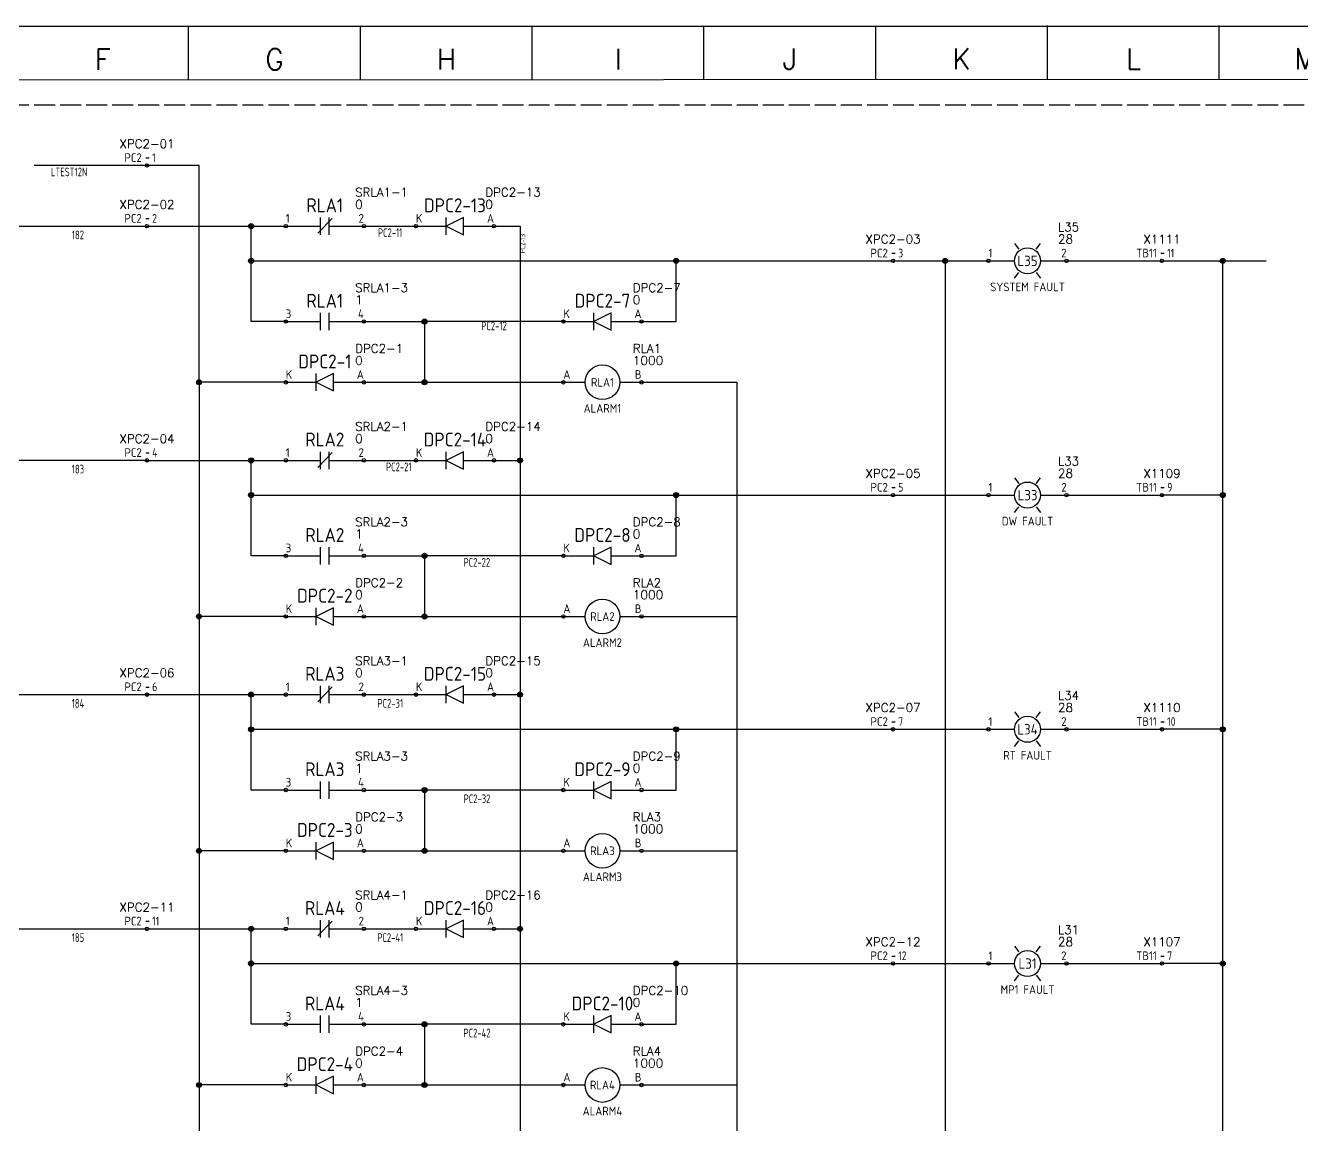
# Model space of a CAD drawing. Header units: millimetres. Extents: x 0 to 1020, y 0 to 646.
# Drawn here: x 265 to 632.7, y 328.6 to 645.3 of the extents above; entities that cross this region are included whole.
import ezdxf
from ezdxf.enums import TextEntityAlignment as Align

# ---------------------------------------------------------------- set-up
doc = ezdxf.new("R2010")
doc.units = ezdxf.units.MM
doc.header["$LTSCALE"] = 0.5
doc.linetypes.add('ACAD_ISO02W100', pattern=[15, 12, -3])
for name, color, linetype in [('LOCBOX', 7, 'ACAD_ISO02W100'), ('NETLIST', 50, 'Continuous'), ('OUTLINE_GRID', 7, 'Continuous'), ('SYMS', 7, 'Continuous'), ('WIREFIXED', 7, 'Continuous'), ('WIRES', 7, 'Continuous')]:
    doc.layers.add(name, color=color, linetype=linetype)
doc.styles.get("Standard").update_dxf_attribs({"font": 'txt.shx', "bigfont": 'gbcbig.shx'})
doc.styles.add('WD_IEC', font='isocp2.shx', dxfattribs={"width": 0.9, "height": 4})

# ---------------------------------------------------------------- blocks, each defined once
blk = doc.blocks.new('2010 Grid')
at = {"layer": 'OUTLINE_GRID'}
for p, q in [((850, 481.25), (0, 481.25)), ((260, 468.44), (260, 481.38)), ((301.25, 468.46), (301.25, 481.4)), ((342.5, 468.48), (342.5, 481.43)), ((383.75, 468.5), (383.75, 481.45)), ((425, 468.52), (425, 481.47)), ((466.25, 468.55), (466.25, 481.49)), ((507.5, 468.57), (507.5, 481.51)), ((837.5, 468.74), (12.5, 468.31))]:
    blk.add_line(p, q, dxfattribs=at)
at = {"layer": 'OUTLINE_GRID', "char_height": 5, "width": 17.7556, "attachment_point": 5}
for s, insert in [('F', (239.38, 473.39)), ('G', (280.62, 473.41)), ('H', (321.88, 473.43)), ('I', (363.12, 473.45)), ('J', (404.37, 473.48)), ('K', (445.62, 473.5)), ('L', (486.88, 473.52)), ('M', (528.12, 473.54))]:
    blk.add_mtext(s, dxfattribs=dict(at, insert=insert))
blk = doc.blocks.new('TBH-1')
blk.add_line((-0.33, 2.17), (0.65, 2.17))
blk.add_circle((0, 0), 0.5)
at = {"style": 'WD_IEC', "flags": 1}
blk.add_attdef('LOC', text='', height=4, dxfattribs=at).set_placement((-15, 7.5), align=Align.MIDDLE_LEFT)
at = {"style": 'WD_IEC'}
blk.add_attdef('TAG1', text='', height=2.5, dxfattribs=at).set_placement((-1.5, 1), align=Align.RIGHT)
at = {"style": 'WD_IEC', "flags": 1}
blk.add_attdef('X1TERM01', (0, 0), '', height=0.5, dxfattribs=at)
at = {"style": 'WD_IEC', "width": 0.9}
blk.add_attdef('TERM01', (1.5, 1), '', height=2.5, dxfattribs=at)
at = {"layer": 'NETLIST'}
for tag, p in [('NETTAG', (0, 5)), ('NETVALUE', (0, -2.5))]:
    blk.add_attdef(tag, text='', height=2.5, dxfattribs=at).set_placement(p, align=Align.CENTER)
blk = doc.blocks.new('CONTACT-NC')
for p, q in [((0, 0), (10, 0)), ((13.35, 2.25), (9.28, -2.05)), ((10, -2.5), (10, 2.5)), ((12.5, -2.5), (12.5, 2.5)), ((12.5, 0), (22.5, 0))]:
    blk.add_line(p, q)
for centre in [(0, 0), (22.5, 0)]:
    blk.add_circle(centre, 0.5)
at = {"style": 'WD_IEC', "flags": 1}
blk.add_attdef('LOC', text='', height=4, dxfattribs=at).set_placement((11.25, 11), align=Align.MIDDLE_CENTER)
at = {"style": 'WD_IEC'}
for tag, height, p in [('TAG1', 4, (11.25, 6)), ('DESC1', 2.5, (11.25, -5))]:
    blk.add_attdef(tag, text='', height=height, dxfattribs=at).set_placement(p, align=Align.MIDDLE_CENTER)
for tag, p, height, flags in [('X4TERM01', (0, 0), 0.64, 1), ('TERM01', (0, 1), 2.5, 8), ('X1TERM02', (22.5, 0), 0.64, 1)]:
    blk.add_attdef(tag, p, '', height=height, dxfattribs=dict(at, flags=flags))
at = {"style": 'WD_IEC', "flags": 8}
blk.add_attdef('TERM02', text='', height=2.5, dxfattribs=at).set_placement((22.5, 1), align=Align.RIGHT)
at = {"layer": 'NETLIST'}
for tag, p, height in [('NETTAG', (20, 8.5), 2.5), ('NETVALUE', (20, 5), 2.56)]:
    blk.add_attdef(tag, p, '', height=height, dxfattribs=at)
blk = doc.blocks.new('CONTACTOR-H')
for p, q in [((0, 0), (6.25, 0)), ((16.25, 0), (22.5, 0))]:
    blk.add_line(p, q)
for centre, radius in [((11.25, 0), 5), ((0, 0), 0.5), ((22.5, 0), 0.5)]:
    blk.add_circle(centre, radius)
at = {"style": 'WD_IEC', "flags": 1}
blk.add_attdef('LOC', text='', height=4, dxfattribs=at).set_placement((11.25, 8.5), align=Align.MIDDLE_CENTER)
at = {"style": 'WD_IEC'}
for tag, p, height, flags in [('X4TERM01', (0, 0), 0.64, 1), ('TERM01', (0, 1), 2.5, 8), ('X1TERM02', (22.5, 0), 0.64, 1)]:
    blk.add_attdef(tag, p, '', height=height, dxfattribs=dict(at, flags=flags))
for tag, height, p in [('TAG1', 4, (11.25, 0)), ('DESC1', 2.5, (11.25, -7.5))]:
    blk.add_attdef(tag, text='', height=height, dxfattribs=at).set_placement(p, align=Align.MIDDLE_CENTER)
at = {"style": 'WD_IEC', "flags": 8}
blk.add_attdef('TERM02', text='', height=2.5, dxfattribs=at).set_placement((22.5, 1), align=Align.RIGHT)
at = {"layer": 'NETLIST'}
for tag, p, height in [('NETTAG', (20, 8.5), 2.5), ('NETVALUE', (20, 5), 2.56)]:
    blk.add_attdef(tag, p, '', height=height, dxfattribs=at)
blk = doc.blocks.new('DIODE-L')
for p, q in [((-22.5, 0), (-13.75, 0)), ((-13.75, -2.5), (-13.75, 2.5)), ((-8.75, 2.5), (-13.75, 0)), ((-13.75, 0), (-8.75, -2.5)), ((-8.75, -2.5), (-8.75, 2.5)), ((-8.75, 0), (0, 0))]:
    blk.add_line(p, q)
for centre in [(-22.5, 0), (0, 0)]:
    blk.add_circle(centre, 0.5)
at = {"style": 'WD_IEC', "flags": 1}
blk.add_attdef('LOC', text='', height=4, dxfattribs=at).set_placement((-11.25, 11), align=Align.MIDDLE_CENTER)
at = {"style": 'WD_IEC'}
for tag, height, p in [('TAG1', 4, (-11.25, 6)), ('DESC1', 2.5, (-11.25, -5))]:
    blk.add_attdef(tag, text='', height=height, dxfattribs=at).set_placement(p, align=Align.MIDDLE_CENTER)
for tag, p, height, flags in [('X4TERM01', (-22.5, 0), 0.64, 1), ('TERM01', (-22.5, 1), 2.5, 8), ('X1TERM02', (0, 0), 0.64, 1)]:
    blk.add_attdef(tag, p, '', height=height, dxfattribs=dict(at, flags=flags))
at = {"style": 'WD_IEC', "flags": 8}
blk.add_attdef('TERM02', text='', height=2.5, dxfattribs=at).set_placement((0, 1), align=Align.RIGHT)
at = {"layer": 'NETLIST'}
for tag, p, height in [('NETTAG', (-2.5, 8.5), 2.5), ('NETVALUE', (-2.5, 5), 2.56)]:
    blk.add_attdef(tag, p, '', height=height, dxfattribs=at)
blk = doc.blocks.new('CONTACT-NO')
for p, q in [((2.5, 0), (12.5, 0)), ((12.5, -2.5), (12.5, 2.5)), ((15, -2.5), (15, 2.5)), ((15, 0), (25, 0))]:
    blk.add_line(p, q)
for centre in [(2.5, 0), (25, 0)]:
    blk.add_circle(centre, 0.5)
at = {"style": 'WD_IEC', "flags": 1}
blk.add_attdef('LOC', text='', height=4, dxfattribs=at).set_placement((13.75, 11), align=Align.MIDDLE_CENTER)
at = {"style": 'WD_IEC'}
for tag, height, p in [('TAG1', 4, (13.75, 6)), ('DESC1', 2.5, (13.75, -5))]:
    blk.add_attdef(tag, text='', height=height, dxfattribs=at).set_placement(p, align=Align.MIDDLE_CENTER)
for tag, p, height, flags in [('X4TERM01', (2.5, 0), 0.64, 1), ('TERM01', (2.5, 1), 2.5, 8), ('X1TERM02', (25, 0), 0.64, 1)]:
    blk.add_attdef(tag, p, '', height=height, dxfattribs=dict(at, flags=flags))
at = {"style": 'WD_IEC', "flags": 8}
blk.add_attdef('TERM02', text='', height=2.5, dxfattribs=at).set_placement((25, 1), align=Align.RIGHT)
at = {"layer": 'NETLIST'}
for tag, p, height in [('NETTAG', (22.5, 8.5), 2.5), ('NETVALUE', (22.5, 5), 2.56)]:
    blk.add_attdef(tag, p, '', height=height, dxfattribs=at)
blk = doc.blocks.new('WDDOT')
for radius in [0.72, 0.449, 0.223]:
    blk.add_circle((0, 0), radius)
blk = doc.blocks.new('LAMP-1')
for p, q in [((7.5, 5), (8.73, 3.36)), ((13.77, 3.36), (15, 5)), ((0, 0), (7.5, 0)), ((15, 0), (22.5, 0)), ((7.5, -5), (8.73, -3.36)), ((13.77, -3.36), (15, -5))]:
    blk.add_line(p, q)
for centre, radius in [((11.25, 0), 3.75), ((0, 0), 0.5), ((22.5, 0), 0.5)]:
    blk.add_circle(centre, radius)
at = {"style": 'WD_IEC', "flags": 1}
blk.add_attdef('LOC', text='', height=4, dxfattribs=at).set_placement((11.25, 11), align=Align.MIDDLE_CENTER)
at = {"style": 'WD_IEC'}
for tag, p, height, flags in [('X4TERM01', (0, 0), 0.64, 1), ('TERM01', (0, 1), 2.5, 8), ('X1TERM02', (22.5, 0), 0.64, 1)]:
    blk.add_attdef(tag, p, '', height=height, dxfattribs=dict(at, flags=flags))
for tag, height, p in [('TAG1', 3, (11.25, 0)), ('DESC1', 2.5, (11.25, -7.5))]:
    blk.add_attdef(tag, text='', height=height, dxfattribs=at).set_placement(p, align=Align.MIDDLE_CENTER)
at = {"style": 'WD_IEC', "flags": 8}
blk.add_attdef('TERM02', text='', height=2.5, dxfattribs=at).set_placement((22.5, 1), align=Align.RIGHT)
at = {"layer": 'NETLIST'}
for tag, p, height in [('NETTAG', (20, 8.5), 2.5), ('NETVALUE', (20, 5), 2.56)]:
    blk.add_attdef(tag, p, '', height=height, dxfattribs=at)
blk = doc.blocks.new('WD_WNH2')
at = {"linetype": 'Continuous', "style": 'WD_IEC', "width": 0.8}
blk.add_attdef('WIRENO', text='', height=2.5, dxfattribs=at).set_placement((0, 0), align=Align.TOP_CENTER)
at = {"style": 'WD_IEC', "flags": 1}
for tag, p in [('W02USER', (0, -1.21)), ('W03USER', (0, -1.33)), ('W04USER', (0, -1.46)), ('W05USER', (0, -1.58)), ('W06USER', (0, -1.71)), ('W07USER', (0, -1.83)), ('W08USER', (0, -1.96)), ('W09USER', (0, -2.08)), ('W01USER', (0, -1.08)), ('W10USER', (0, -2.21))]:
    blk.add_attdef(tag, text='', height=0.08, dxfattribs=at).set_placement(p, align=Align.CENTER)
blk = doc.blocks.new('WD_WNV2')
at = {"linetype": 'Continuous', "style": 'WD_IEC', "width": 0.8}
blk.add_attdef('WIRENO', text='', height=1.5, rotation=90, dxfattribs=at).set_placement((0, 0), align=Align.TOP_CENTER)
at = {"style": 'WD_IEC', "flags": 1}
for tag, p in [('W01USER', (1.86, -1.08)), ('W02USER', (1.86, -1.21)), ('W03USER', (1.86, -1.33)), ('W04USER', (1.86, -1.46)), ('W05USER', (1.86, -1.58)), ('W06USER', (1.86, -1.71)), ('W07USER', (1.86, -1.83)), ('W08USER', (1.86, -1.96)), ('W09USER', (1.86, -2.08)), ('W10USER', (1.86, -2.21))]:
    blk.add_attdef(tag, text='', height=0.08, dxfattribs=at).set_placement(p, align=Align.CENTER)

msp = doc.modelspace()

# ---------------------------------------------------------------- linework, layer by layer
at = {"layer": 'LOCBOX'}
msp.add_lwpolyline([(207.5, 622.5), (990, 622.5), (990, 80), (207.5, 80)], close=True, dxfattribs=at)
at = {"layer": 'WIRES'}
for p, q in [((300, 605), (267.5, 605)), ((315, 605), (300, 605)), ((315, 542.5), (315, 605)), ((212.5, 587.5), (300, 587.5)), ((300, 587.5), (340, 587.5)), ((330, 560), (330, 587.5)), ((362.5, 587.5), (377.5, 587.5)), ((400, 587.5), (407.5, 587.5)), ((407.5, 587.5), (407.5, 175)), ((330, 577.5), (515, 577.5)), ((452.5, 560), (452.5, 577.5)), ((515, 577.5), (542.5, 577.5)), ((530, 577.5), (530, 235)), ((565, 577.5), (592.5, 577.5)), ((592.5, 577.5), (610, 577.5)), ((610, 120), (610, 577.5)), ((610, 577.5), (622.5, 577.5)), ((340, 560), (330, 560)), ((362.5, 560), (380, 560)), ((380, 560), (380, 542.5)), ((420, 560), (380, 560)), ((442.5, 560), (452.5, 560)), ((340, 542.5), (315, 542.5)), ((315, 542.5), (315, 475)), ((362.5, 542.5), (420, 542.5)), ((442.5, 542.5), (470, 542.5)), ((470, 542.5), (470, 120)), ((300, 520), (212.5, 520)), ((300, 520), (340, 520)), ((330, 492.5), (330, 520)), ((362.5, 520), (377.5, 520)), ((400, 520), (407.5, 520)), ((330, 510), (515, 510)), ((452.5, 492.5), (452.5, 510)), ((515, 510), (542.5, 510)), ((565, 510), (592.5, 510)), ((610, 510), (592.5, 510)), ((340, 492.5), (330, 492.5)), ((362.5, 492.5), (380, 492.5)), ((380, 492.5), (380, 475)), ((420, 492.5), (380, 492.5)), ((442.5, 492.5), (452.5, 492.5)), ((340, 475), (315, 475)), ((315, 475), (315, 407.5)), ((362.5, 475), (420, 475)), ((442.5, 475), (470, 475)), ((212.5, 452.5), (300, 452.5)), ((300, 452.5), (340, 452.5)), ((330, 425), (330, 452.5)), ((362.5, 452.5), (377.5, 452.5)), ((400, 452.5), (407.5, 452.5)), ((330, 442.5), (515, 442.5)), ((452.5, 425), (452.5, 442.5)), ((515, 442.5), (542.5, 442.5)), ((565, 442.5), (592.5, 442.5)), ((610, 442.5), (592.5, 442.5)), ((340, 425), (330, 425)), ((362.5, 425), (380, 425)), ((380, 425), (380, 407.5)), ((420, 425), (380, 425)), ((442.5, 425), (452.5, 425)), ((340, 407.5), (315, 407.5)), ((315, 407.5), (315, 340)), ((362.5, 407.5), (420, 407.5)), ((442.5, 407.5), (470, 407.5)), ((212.5, 385), (300, 385)), ((300, 385), (340, 385)), ((330, 357.5), (330, 385)), ((362.5, 385), (377.5, 385)), ((400, 385), (407.5, 385)), ((330, 375), (515, 375)), ((452.5, 357.5), (452.5, 375)), ((515, 375), (542.5, 375)), ((565, 375), (592.5, 375)), ((610, 375), (592.5, 375)), ((340, 357.5), (330, 357.5)), ((362.5, 357.5), (380, 357.5)), ((380, 357.5), (380, 340)), ((420, 357.5), (380, 357.5)), ((442.5, 357.5), (452.5, 357.5)), ((340, 340), (315, 340)), ((315, 340), (315, 270)), ((362.5, 340), (420, 340)), ((442.5, 340), (470, 340))]:
    msp.add_line(p, q, dxfattribs=at)

# ---------------------------------------------------------------- block references
at = {"xscale": 1.2, "yscale": 1.2, "zscale": 1.2}
msp.add_blockref('2010 Grid', (0, 67.5), dxfattribs=at)
for p, values in [((300, 605), {'TAG1': 'PC2', 'TERM01': '1', 'NETTAG': 'XPC2-01'}), ((300, 587.5), {'TAG1': 'PC2', 'TERM01': '2', 'NETTAG': 'XPC2-02'}), ((515, 577.5), {'TAG1': 'PC2', 'TERM01': '3', 'NETTAG': 'XPC2-03'}), ((592.5, 577.5), {'TAG1': 'TB11', 'TERM01': '11', 'NETTAG': 'X1111'}), ((300, 520), {'TAG1': 'PC2', 'TERM01': '4', 'NETTAG': 'XPC2-04'}), ((515, 510), {'TAG1': 'PC2', 'TERM01': '5', 'NETTAG': 'XPC2-05'}), ((592.5, 510), {'TAG1': 'TB11', 'TERM01': '9', 'NETTAG': 'X1109'}), ((300, 452.5), {'TAG1': 'PC2', 'TERM01': '6', 'NETTAG': 'XPC2-06'}), ((515, 442.5), {'TAG1': 'PC2', 'TERM01': '7', 'NETTAG': 'XPC2-07'}), ((592.5, 442.5), {'TAG1': 'TB11', 'TERM01': '10', 'NETTAG': 'X1110'}), ((300, 385), {'TAG1': 'PC2', 'TERM01': '11', 'NETTAG': 'XPC2-11'}), ((515, 375), {'TAG1': 'PC2', 'TERM01': '12', 'NETTAG': 'XPC2-12'}), ((592.5, 375), {'TAG1': 'TB11', 'TERM01': '7', 'NETTAG': 'X1107'})]:
    msp.add_blockref('TBH-1', p).add_auto_attribs(values)
ref = msp.add_blockref('CONTACT-NC', (340, 587.5))
ref.add_attrib('TERM02', '2', dxfattribs={"height": 2.5, "style": 'WD_IEC'}).set_placement((362.5, 588.5), align=Align.RIGHT)
ref.add_attrib('TERM01', '1', (340, 588.5), dxfattribs={"height": 2.5, "style": 'WD_IEC'})
ref.add_attrib('TAG1', 'RLA1', dxfattribs={"height": 4, "style": 'WD_IEC'}).set_placement((351.25, 593.5), align=Align.MIDDLE_CENTER)
ref.add_attrib('NETVALUE', '0', (360, 592.5), dxfattribs={"layer": 'NETLIST', "height": 2.56})
ref.add_attrib('NETTAG', 'SRLA1-1', (360, 596), dxfattribs={"layer": 'NETLIST', "height": 2.5})
ref = msp.add_blockref('DIODE-L', (400, 587.5))
ref.add_attrib('NETTAG', 'DPC2-13', (397.5, 596), dxfattribs={"layer": 'NETLIST', "height": 2.5})
ref.add_attrib('NETVALUE', '0', (397.5, 592.5), dxfattribs={"layer": 'NETLIST', "height": 2.56})
ref.add_attrib('TAG1', 'DPC2-13', dxfattribs={"height": 4, "style": 'WD_IEC'}).set_placement((388.75, 593.5), align=Align.MIDDLE_CENTER)
ref.add_attrib('TERM01', 'K', (377.5, 588.5), dxfattribs={"height": 2.5, "style": 'WD_IEC'})
ref.add_attrib('TERM02', 'A', dxfattribs={"height": 2.5, "style": 'WD_IEC'}).set_placement((400, 588.5), align=Align.RIGHT)
ref = msp.add_blockref('LAMP-1', (542.5, 577.5))
ref.add_attrib('TERM02', '2', dxfattribs={"height": 2.5, "style": 'WD_IEC'}).set_placement((565, 578.5), align=Align.RIGHT)
ref.add_attrib('TERM01', '1', (542.5, 578.5), dxfattribs={"height": 2.5, "style": 'WD_IEC'})
ref.add_attrib('DESC1', 'SYSTEM FAULT', dxfattribs={"height": 2.5, "style": 'WD_IEC'}).set_placement((553.75, 570), align=Align.MIDDLE_CENTER)
ref.add_attrib('TAG1', 'L35', dxfattribs={"height": 3, "style": 'WD_IEC'}).set_placement((553.75, 577.5), align=Align.MIDDLE_CENTER)
ref.add_attrib('NETVALUE', '28', (562.5, 582.5), dxfattribs={"layer": 'NETLIST', "height": 2.56})
ref.add_attrib('NETTAG', 'L35', (562.5, 586), dxfattribs={"layer": 'NETLIST', "height": 2.5})
ref = msp.add_blockref('CONTACT-NO', (337.5, 560))
ref.add_attrib('NETTAG', 'SRLA1-3', (360, 568.5), dxfattribs={"layer": 'NETLIST', "height": 2.5})
ref.add_attrib('NETVALUE', '1', (360, 565), dxfattribs={"layer": 'NETLIST', "height": 2.56})
ref.add_attrib('TAG1', 'RLA1', dxfattribs={"height": 4, "style": 'WD_IEC'}).set_placement((351.25, 566), align=Align.MIDDLE_CENTER)
ref.add_attrib('TERM01', '3', (340, 561), dxfattribs={"height": 2.5, "style": 'WD_IEC'})
ref.add_attrib('TERM02', '4', dxfattribs={"height": 2.5, "style": 'WD_IEC'}).set_placement((362.5, 561), align=Align.RIGHT)
ref = msp.add_blockref('DIODE-L', (442.5, 560))
ref.add_attrib('NETTAG', 'DPC2-7', (440, 568.5), dxfattribs={"layer": 'NETLIST', "height": 2.5})
ref.add_attrib('NETVALUE', '0', (440, 565), dxfattribs={"layer": 'NETLIST', "height": 2.56})
ref.add_attrib('TAG1', 'DPC2-7', dxfattribs={"height": 4, "style": 'WD_IEC'}).set_placement((431.25, 566), align=Align.MIDDLE_CENTER)
ref.add_attrib('TERM01', 'K', (420, 561), dxfattribs={"height": 2.5, "style": 'WD_IEC'})
ref.add_attrib('TERM02', 'A', dxfattribs={"height": 2.5, "style": 'WD_IEC'}).set_placement((442.5, 561), align=Align.RIGHT)
ref = msp.add_blockref('DIODE-L', (362.5, 542.5))
ref.add_attrib('NETTAG', 'DPC2-1', (360, 551), dxfattribs={"layer": 'NETLIST', "height": 2.5})
ref.add_attrib('NETVALUE', '0', (360, 547.5), dxfattribs={"layer": 'NETLIST', "height": 2.56})
ref.add_attrib('TAG1', 'DPC2-1', dxfattribs={"height": 4, "style": 'WD_IEC'}).set_placement((351.25, 548.5), align=Align.MIDDLE_CENTER)
ref.add_attrib('TERM01', 'K', (340, 543.5), dxfattribs={"height": 2.5, "style": 'WD_IEC'})
ref.add_attrib('TERM02', 'A', dxfattribs={"height": 2.5, "style": 'WD_IEC'}).set_placement((362.5, 543.5), align=Align.RIGHT)
ref = msp.add_blockref('CONTACTOR-H', (420, 542.5))
ref.add_attrib('TERM02', 'B', dxfattribs={"height": 2.5, "style": 'WD_IEC'}).set_placement((442.5, 543.5), align=Align.RIGHT)
ref.add_attrib('TERM01', 'A', (420, 543.5), dxfattribs={"height": 2.5, "style": 'WD_IEC'})
ref.add_attrib('DESC1', 'ALARM1', dxfattribs={"height": 2.5, "style": 'WD_IEC'}).set_placement((431.25, 535), align=Align.MIDDLE_CENTER)
ref.add_attrib('TAG1', 'RLA1', dxfattribs={"height": 2.5, "style": 'WD_IEC'}).set_placement((431.25, 542.5), align=Align.MIDDLE_CENTER)
ref.add_attrib('NETVALUE', '1000', (440, 547.5), dxfattribs={"layer": 'NETLIST', "height": 2.56})
ref.add_attrib('NETTAG', 'RLA1', (440, 551), dxfattribs={"layer": 'NETLIST', "height": 2.5})
ref = msp.add_blockref('CONTACT-NC', (340, 520))
ref.add_attrib('TERM02', '2', dxfattribs={"height": 2.5, "style": 'WD_IEC'}).set_placement((362.5, 521), align=Align.RIGHT)
ref.add_attrib('TERM01', '1', (340, 521), dxfattribs={"height": 2.5, "style": 'WD_IEC'})
ref.add_attrib('TAG1', 'RLA2', dxfattribs={"height": 4, "style": 'WD_IEC'}).set_placement((351.25, 526), align=Align.MIDDLE_CENTER)
ref.add_attrib('NETVALUE', '0', (360, 525), dxfattribs={"layer": 'NETLIST', "height": 2.56})
ref.add_attrib('NETTAG', 'SRLA2-1', (360, 528.5), dxfattribs={"layer": 'NETLIST', "height": 2.5})
ref = msp.add_blockref('DIODE-L', (400, 520))
ref.add_attrib('NETTAG', 'DPC2-14', (397.5, 528.5), dxfattribs={"layer": 'NETLIST', "height": 2.5})
ref.add_attrib('NETVALUE', '0', (397.5, 525), dxfattribs={"layer": 'NETLIST', "height": 2.56})
ref.add_attrib('TAG1', 'DPC2-14', dxfattribs={"height": 4, "style": 'WD_IEC'}).set_placement((388.75, 526), align=Align.MIDDLE_CENTER)
ref.add_attrib('TERM01', 'K', (377.5, 521), dxfattribs={"height": 2.5, "style": 'WD_IEC'})
ref.add_attrib('TERM02', 'A', dxfattribs={"height": 2.5, "style": 'WD_IEC'}).set_placement((400, 521), align=Align.RIGHT)
ref = msp.add_blockref('LAMP-1', (542.5, 510))
ref.add_attrib('TERM02', '2', dxfattribs={"height": 2.5, "style": 'WD_IEC'}).set_placement((565, 511), align=Align.RIGHT)
ref.add_attrib('TERM01', '1', (542.5, 511), dxfattribs={"height": 2.5, "style": 'WD_IEC'})
ref.add_attrib('DESC1', 'DW FAULT', dxfattribs={"height": 2.5, "style": 'WD_IEC'}).set_placement((553.75, 502.5), align=Align.MIDDLE_CENTER)
ref.add_attrib('TAG1', 'L33', dxfattribs={"height": 3, "style": 'WD_IEC'}).set_placement((553.75, 510), align=Align.MIDDLE_CENTER)
ref.add_attrib('NETVALUE', '28', (562.5, 515), dxfattribs={"layer": 'NETLIST', "height": 2.56})
ref.add_attrib('NETTAG', 'L33', (562.5, 518.5), dxfattribs={"layer": 'NETLIST', "height": 2.5})
ref = msp.add_blockref('CONTACT-NO', (337.5, 492.5))
ref.add_attrib('NETTAG', 'SRLA2-3', (360, 501), dxfattribs={"layer": 'NETLIST', "height": 2.5})
ref.add_attrib('NETVALUE', '1', (360, 497.5), dxfattribs={"layer": 'NETLIST', "height": 2.56})
ref.add_attrib('TAG1', 'RLA2', dxfattribs={"height": 4, "style": 'WD_IEC'}).set_placement((351.25, 498.5), align=Align.MIDDLE_CENTER)
ref.add_attrib('TERM01', '3', (340, 493.5), dxfattribs={"height": 2.5, "style": 'WD_IEC'})
ref.add_attrib('TERM02', '4', dxfattribs={"height": 2.5, "style": 'WD_IEC'}).set_placement((362.5, 493.5), align=Align.RIGHT)
ref = msp.add_blockref('DIODE-L', (442.5, 492.5))
ref.add_attrib('NETTAG', 'DPC2-8', (440, 501), dxfattribs={"layer": 'NETLIST', "height": 2.5})
ref.add_attrib('NETVALUE', '0', (440, 497.5), dxfattribs={"layer": 'NETLIST', "height": 2.56})
ref.add_attrib('TAG1', 'DPC2-8', dxfattribs={"height": 4, "style": 'WD_IEC'}).set_placement((431.25, 498.5), align=Align.MIDDLE_CENTER)
ref.add_attrib('TERM01', 'K', (420, 493.5), dxfattribs={"height": 2.5, "style": 'WD_IEC'})
ref.add_attrib('TERM02', 'A', dxfattribs={"height": 2.5, "style": 'WD_IEC'}).set_placement((442.5, 493.5), align=Align.RIGHT)
ref = msp.add_blockref('DIODE-L', (362.5, 475))
ref.add_attrib('NETTAG', 'DPC2-2', (360, 483.5), dxfattribs={"layer": 'NETLIST', "height": 2.5})
ref.add_attrib('NETVALUE', '0', (360, 480), dxfattribs={"layer": 'NETLIST', "height": 2.56})
ref.add_attrib('TAG1', 'DPC2-2', dxfattribs={"height": 4, "style": 'WD_IEC'}).set_placement((351.25, 481), align=Align.MIDDLE_CENTER)
ref.add_attrib('TERM01', 'K', (340, 476), dxfattribs={"height": 2.5, "style": 'WD_IEC'})
ref.add_attrib('TERM02', 'A', dxfattribs={"height": 2.5, "style": 'WD_IEC'}).set_placement((362.5, 476), align=Align.RIGHT)
ref = msp.add_blockref('CONTACTOR-H', (420, 475))
ref.add_attrib('TERM02', 'B', dxfattribs={"height": 2.5, "style": 'WD_IEC'}).set_placement((442.5, 476), align=Align.RIGHT)
ref.add_attrib('TERM01', 'A', (420, 476), dxfattribs={"height": 2.5, "style": 'WD_IEC'})
ref.add_attrib('DESC1', 'ALARM2', dxfattribs={"height": 2.5, "style": 'WD_IEC'}).set_placement((431.25, 467.5), align=Align.MIDDLE_CENTER)
ref.add_attrib('TAG1', 'RLA2', dxfattribs={"height": 2.5, "style": 'WD_IEC'}).set_placement((431.25, 475), align=Align.MIDDLE_CENTER)
ref.add_attrib('NETVALUE', '1000', (440, 480), dxfattribs={"layer": 'NETLIST', "height": 2.56})
ref.add_attrib('NETTAG', 'RLA2', (440, 483.5), dxfattribs={"layer": 'NETLIST', "height": 2.5})
ref = msp.add_blockref('CONTACT-NC', (340, 452.5))
ref.add_attrib('TERM02', '2', dxfattribs={"height": 2.5, "style": 'WD_IEC'}).set_placement((362.5, 453.5), align=Align.RIGHT)
ref.add_attrib('TERM01', '1', (340, 453.5), dxfattribs={"height": 2.5, "style": 'WD_IEC'})
ref.add_attrib('TAG1', 'RLA3', dxfattribs={"height": 4, "style": 'WD_IEC'}).set_placement((351.25, 458.5), align=Align.MIDDLE_CENTER)
ref.add_attrib('NETVALUE', '0', (360, 457.5), dxfattribs={"layer": 'NETLIST', "height": 2.56})
ref.add_attrib('NETTAG', 'SRLA3-1', (360, 461), dxfattribs={"layer": 'NETLIST', "height": 2.5})
ref = msp.add_blockref('DIODE-L', (400, 452.5))
ref.add_attrib('NETTAG', 'DPC2-15', (397.5, 461), dxfattribs={"layer": 'NETLIST', "height": 2.5})
ref.add_attrib('NETVALUE', '0', (397.5, 457.5), dxfattribs={"layer": 'NETLIST', "height": 2.56})
ref.add_attrib('TAG1', 'DPC2-15', dxfattribs={"height": 4, "style": 'WD_IEC'}).set_placement((388.75, 458.5), align=Align.MIDDLE_CENTER)
ref.add_attrib('TERM01', 'K', (377.5, 453.5), dxfattribs={"height": 2.5, "style": 'WD_IEC'})
ref.add_attrib('TERM02', 'A', dxfattribs={"height": 2.5, "style": 'WD_IEC'}).set_placement((400, 453.5), align=Align.RIGHT)
ref = msp.add_blockref('LAMP-1', (542.5, 442.5))
ref.add_attrib('TERM02', '2', dxfattribs={"height": 2.5, "style": 'WD_IEC'}).set_placement((565, 443.5), align=Align.RIGHT)
ref.add_attrib('TERM01', '1', (542.5, 443.5), dxfattribs={"height": 2.5, "style": 'WD_IEC'})
ref.add_attrib('DESC1', 'RT FAULT', dxfattribs={"height": 2.5, "style": 'WD_IEC'}).set_placement((553.75, 435), align=Align.MIDDLE_CENTER)
ref.add_attrib('TAG1', 'L34', dxfattribs={"height": 3, "style": 'WD_IEC'}).set_placement((553.75, 442.5), align=Align.MIDDLE_CENTER)
ref.add_attrib('NETVALUE', '28', (562.5, 447.5), dxfattribs={"layer": 'NETLIST', "height": 2.56})
ref.add_attrib('NETTAG', 'L34', (562.5, 451), dxfattribs={"layer": 'NETLIST', "height": 2.5})
ref = msp.add_blockref('CONTACT-NO', (337.5, 425))
ref.add_attrib('NETTAG', 'SRLA3-3', (360, 433.5), dxfattribs={"layer": 'NETLIST', "height": 2.5})
ref.add_attrib('NETVALUE', '1', (360, 430), dxfattribs={"layer": 'NETLIST', "height": 2.56})
ref.add_attrib('TAG1', 'RLA3', dxfattribs={"height": 4, "style": 'WD_IEC'}).set_placement((351.25, 431), align=Align.MIDDLE_CENTER)
ref.add_attrib('TERM01', '3', (340, 426), dxfattribs={"height": 2.5, "style": 'WD_IEC'})
ref.add_attrib('TERM02', '4', dxfattribs={"height": 2.5, "style": 'WD_IEC'}).set_placement((362.5, 426), align=Align.RIGHT)
ref = msp.add_blockref('DIODE-L', (442.5, 425))
ref.add_attrib('NETTAG', 'DPC2-9', (440, 433.5), dxfattribs={"layer": 'NETLIST', "height": 2.5})
ref.add_attrib('NETVALUE', '0', (440, 430), dxfattribs={"layer": 'NETLIST', "height": 2.56})
ref.add_attrib('TAG1', 'DPC2-9', dxfattribs={"height": 4, "style": 'WD_IEC'}).set_placement((431.25, 431), align=Align.MIDDLE_CENTER)
ref.add_attrib('TERM01', 'K', (420, 426), dxfattribs={"height": 2.5, "style": 'WD_IEC'})
ref.add_attrib('TERM02', 'A', dxfattribs={"height": 2.5, "style": 'WD_IEC'}).set_placement((442.5, 426), align=Align.RIGHT)
ref = msp.add_blockref('DIODE-L', (362.5, 407.5))
ref.add_attrib('NETTAG', 'DPC2-3', (360, 416), dxfattribs={"layer": 'NETLIST', "height": 2.5})
ref.add_attrib('NETVALUE', '0', (360, 412.5), dxfattribs={"layer": 'NETLIST', "height": 2.56})
ref.add_attrib('TAG1', 'DPC2-3', dxfattribs={"height": 4, "style": 'WD_IEC'}).set_placement((351.25, 413.5), align=Align.MIDDLE_CENTER)
ref.add_attrib('TERM01', 'K', (340, 408.5), dxfattribs={"height": 2.5, "style": 'WD_IEC'})
ref.add_attrib('TERM02', 'A', dxfattribs={"height": 2.5, "style": 'WD_IEC'}).set_placement((362.5, 408.5), align=Align.RIGHT)
ref = msp.add_blockref('CONTACTOR-H', (420, 407.5))
ref.add_attrib('TERM02', 'B', dxfattribs={"height": 2.5, "style": 'WD_IEC'}).set_placement((442.5, 408.5), align=Align.RIGHT)
ref.add_attrib('TERM01', 'A', (420, 408.5), dxfattribs={"height": 2.5, "style": 'WD_IEC'})
ref.add_attrib('DESC1', 'ALARM3', dxfattribs={"height": 2.5, "style": 'WD_IEC'}).set_placement((431.25, 400), align=Align.MIDDLE_CENTER)
ref.add_attrib('TAG1', 'RLA3', dxfattribs={"height": 2.5, "style": 'WD_IEC'}).set_placement((431.25, 407.5), align=Align.MIDDLE_CENTER)
ref.add_attrib('NETVALUE', '1000', (440, 412.5), dxfattribs={"layer": 'NETLIST', "height": 2.56})
ref.add_attrib('NETTAG', 'RLA3', (440, 416), dxfattribs={"layer": 'NETLIST', "height": 2.5})
ref = msp.add_blockref('CONTACT-NC', (340, 385))
ref.add_attrib('TERM02', '2', dxfattribs={"height": 2.5, "style": 'WD_IEC'}).set_placement((362.5, 386), align=Align.RIGHT)
ref.add_attrib('TERM01', '1', (340, 386), dxfattribs={"height": 2.5, "style": 'WD_IEC'})
ref.add_attrib('TAG1', 'RLA4', dxfattribs={"height": 4, "style": 'WD_IEC'}).set_placement((351.25, 391), align=Align.MIDDLE_CENTER)
ref.add_attrib('NETVALUE', '0', (360, 390), dxfattribs={"layer": 'NETLIST', "height": 2.56})
ref.add_attrib('NETTAG', 'SRLA4-1', (360, 393.5), dxfattribs={"layer": 'NETLIST', "height": 2.5})
ref = msp.add_blockref('DIODE-L', (400, 385))
ref.add_attrib('NETTAG', 'DPC2-16', (397.5, 393.5), dxfattribs={"layer": 'NETLIST', "height": 2.5})
ref.add_attrib('NETVALUE', '0', (397.5, 390), dxfattribs={"layer": 'NETLIST', "height": 2.56})
ref.add_attrib('TAG1', 'DPC2-16', dxfattribs={"height": 4, "style": 'WD_IEC'}).set_placement((388.75, 391), align=Align.MIDDLE_CENTER)
ref.add_attrib('TERM01', 'K', (377.5, 386), dxfattribs={"height": 2.5, "style": 'WD_IEC'})
ref.add_attrib('TERM02', 'A', dxfattribs={"height": 2.5, "style": 'WD_IEC'}).set_placement((400, 386), align=Align.RIGHT)
ref = msp.add_blockref('LAMP-1', (542.5, 375))
ref.add_attrib('TERM02', '2', dxfattribs={"height": 2.5, "style": 'WD_IEC'}).set_placement((565, 376), align=Align.RIGHT)
ref.add_attrib('TERM01', '1', (542.5, 376), dxfattribs={"height": 2.5, "style": 'WD_IEC'})
ref.add_attrib('DESC1', 'MP1 FAULT', dxfattribs={"height": 2.5, "style": 'WD_IEC'}).set_placement((553.75, 367.5), align=Align.MIDDLE_CENTER)
ref.add_attrib('TAG1', 'L31', dxfattribs={"height": 3, "style": 'WD_IEC'}).set_placement((553.75, 375), align=Align.MIDDLE_CENTER)
ref.add_attrib('NETVALUE', '28', (562.5, 380), dxfattribs={"layer": 'NETLIST', "height": 2.56})
ref.add_attrib('NETTAG', 'L31', (562.5, 383.5), dxfattribs={"layer": 'NETLIST', "height": 2.5})
ref = msp.add_blockref('CONTACT-NO', (337.5, 357.5))
ref.add_attrib('NETTAG', 'SRLA4-3', (360, 366), dxfattribs={"layer": 'NETLIST', "height": 2.5})
ref.add_attrib('NETVALUE', '1', (360, 362.5), dxfattribs={"layer": 'NETLIST', "height": 2.56})
ref.add_attrib('TAG1', 'RLA4', dxfattribs={"height": 4, "style": 'WD_IEC'}).set_placement((351.25, 363.5), align=Align.MIDDLE_CENTER)
ref.add_attrib('TERM01', '3', (340, 358.5), dxfattribs={"height": 2.5, "style": 'WD_IEC'})
ref.add_attrib('TERM02', '4', dxfattribs={"height": 2.5, "style": 'WD_IEC'}).set_placement((362.5, 358.5), align=Align.RIGHT)
ref = msp.add_blockref('DIODE-L', (442.5, 357.5))
ref.add_attrib('NETTAG', 'DPC2-10', (440, 366), dxfattribs={"layer": 'NETLIST', "height": 2.5})
ref.add_attrib('NETVALUE', '0', (440, 362.5), dxfattribs={"layer": 'NETLIST', "height": 2.56})
ref.add_attrib('TAG1', 'DPC2-10', dxfattribs={"height": 4, "style": 'WD_IEC'}).set_placement((431.25, 363.5), align=Align.MIDDLE_CENTER)
ref.add_attrib('TERM01', 'K', (420, 358.5), dxfattribs={"height": 2.5, "style": 'WD_IEC'})
ref.add_attrib('TERM02', 'A', dxfattribs={"height": 2.5, "style": 'WD_IEC'}).set_placement((442.5, 358.5), align=Align.RIGHT)
ref = msp.add_blockref('DIODE-L', (362.5, 340))
ref.add_attrib('NETTAG', 'DPC2-4', (360, 348.5), dxfattribs={"layer": 'NETLIST', "height": 2.5})
ref.add_attrib('NETVALUE', '0', (360, 345), dxfattribs={"layer": 'NETLIST', "height": 2.56})
ref.add_attrib('TAG1', 'DPC2-4', dxfattribs={"height": 4, "style": 'WD_IEC'}).set_placement((351.25, 346), align=Align.MIDDLE_CENTER)
ref.add_attrib('TERM01', 'K', (340, 341), dxfattribs={"height": 2.5, "style": 'WD_IEC'})
ref.add_attrib('TERM02', 'A', dxfattribs={"height": 2.5, "style": 'WD_IEC'}).set_placement((362.5, 341), align=Align.RIGHT)
ref = msp.add_blockref('CONTACTOR-H', (420, 340))
ref.add_attrib('TERM02', 'B', dxfattribs={"height": 2.5, "style": 'WD_IEC'}).set_placement((442.5, 341), align=Align.RIGHT)
ref.add_attrib('TERM01', 'A', (420, 341), dxfattribs={"height": 2.5, "style": 'WD_IEC'})
ref.add_attrib('DESC1', 'ALARM4', dxfattribs={"height": 2.5, "style": 'WD_IEC'}).set_placement((431.25, 332.5), align=Align.MIDDLE_CENTER)
ref.add_attrib('TAG1', 'RLA4', dxfattribs={"height": 2.5, "style": 'WD_IEC'}).set_placement((431.25, 340), align=Align.MIDDLE_CENTER)
ref.add_attrib('NETVALUE', '1000', (440, 345), dxfattribs={"layer": 'NETLIST', "height": 2.56})
ref.add_attrib('NETTAG', 'RLA4', (440, 348.5), dxfattribs={"layer": 'NETLIST', "height": 2.5})
at = {"layer": 'SYMS'}
for p in [(330, 587.5), (330, 577.5), (452.5, 577.5), (530, 577.5), (610, 577.5), (380, 560), (315, 542.5), (380, 542.5), (330, 520), (407.5, 520), (330, 510), (452.5, 510), (610, 510), (380, 492.5), (315, 475), (380, 475), (330, 452.5), (407.5, 452.5), (330, 442.5), (452.5, 442.5), (610, 442.5), (380, 425), (315, 407.5), (380, 407.5), (330, 385), (407.5, 385), (330, 375), (452.5, 375), (610, 375), (380, 357.5), (315, 340), (380, 340)]:
    msp.add_blockref('WDDOT', p, dxfattribs=at)
at = {"layer": 'WIREFIXED'}
ref = msp.add_blockref('WD_WNH2', (277.5, 605), dxfattribs=at)
ref.add_attrib('WIRENOF', 'LTEST12N', dxfattribs={"linetype": 'Continuous', "height": 2.5, "style": 'WD_IEC', "width": 0.8}).set_placement((277.56, 604.37), align=Align.TOP_CENTER)
ref = msp.add_blockref('WD_WNH2', (280, 587.5), dxfattribs=at)
ref.add_attrib('WIRENOF', '182', dxfattribs={"linetype": 'Continuous', "height": 2.5, "style": 'WD_IEC', "width": 0.8}).set_placement((280.11, 586.23), align=Align.TOP_CENTER)
ref = msp.add_blockref('WD_WNH2', (370, 587.5), dxfattribs=at)
ref.add_attrib('WIRENOF', 'PC2-11', dxfattribs={"linetype": 'Continuous', "height": 2.5, "style": 'WD_IEC', "width": 0.8}).set_placement((370.06, 586.87), align=Align.TOP_CENTER)
ref = msp.add_blockref('WD_WNV2', (407.5, 582.5), dxfattribs=at)
ref.add_attrib('WIRENOF', 'PC2-13', dxfattribs={"linetype": 'Continuous', "height": 1.5, "rotation": 90, "style": 'WD_IEC', "width": 0.8}).set_placement((407.5, 582.5), align=Align.TOP_CENTER)
ref = msp.add_blockref('WD_WNH2', (400, 560), dxfattribs=at)
ref.add_attrib('WIRENOF', 'PC2-12', dxfattribs={"linetype": 'Continuous', "height": 2.5, "style": 'WD_IEC', "width": 0.8}).set_placement((400, 560), align=Align.TOP_CENTER)
ref = msp.add_blockref('WD_WNH2', (280, 520), dxfattribs=at)
ref.add_attrib('WIRENOF', '183', dxfattribs={"linetype": 'Continuous', "height": 2.5, "style": 'WD_IEC', "width": 0.8}).set_placement((280.11, 518.73), align=Align.TOP_CENTER)
ref = msp.add_blockref('WD_WNH2', (372.5, 520), dxfattribs=at)
ref.add_attrib('WIRENOF', 'PC2-21', dxfattribs={"linetype": 'Continuous', "height": 2.5, "style": 'WD_IEC', "width": 0.8}).set_placement((372.56, 519.37), align=Align.TOP_CENTER)
ref = msp.add_blockref('WD_WNH2', (395, 492.5), dxfattribs=at)
ref.add_attrib('WIRENOF', 'PC2-22', dxfattribs={"linetype": 'Continuous', "height": 2.5, "style": 'WD_IEC', "width": 0.8}).set_placement((395.06, 491.87), align=Align.TOP_CENTER)
ref = msp.add_blockref('WD_WNH2', (280, 452.5), dxfattribs=at)
ref.add_attrib('WIRENOF', '184', dxfattribs={"linetype": 'Continuous', "height": 2.5, "style": 'WD_IEC', "width": 0.8}).set_placement((280.11, 451.23), align=Align.TOP_CENTER)
ref = msp.add_blockref('WD_WNH2', (370, 452.5), dxfattribs=at)
ref.add_attrib('WIRENOF', 'PC2-31', dxfattribs={"linetype": 'Continuous', "height": 2.5, "style": 'WD_IEC', "width": 0.8}).set_placement((370.11, 451.23), align=Align.TOP_CENTER)
ref = msp.add_blockref('WD_WNH2', (395, 425), dxfattribs=at)
ref.add_attrib('WIRENOF', 'PC2-32', dxfattribs={"linetype": 'Continuous', "height": 2.5, "style": 'WD_IEC', "width": 0.8}).set_placement((395.11, 423.73), align=Align.TOP_CENTER)
ref = msp.add_blockref('WD_WNH2', (280, 385), dxfattribs=at)
ref.add_attrib('WIRENOF', '185', dxfattribs={"linetype": 'Continuous', "height": 2.5, "style": 'WD_IEC', "width": 0.8}).set_placement((280.11, 383.73), align=Align.TOP_CENTER)
ref = msp.add_blockref('WD_WNH2', (370, 385), dxfattribs=at)
ref.add_attrib('WIRENOF', 'PC2-41', dxfattribs={"linetype": 'Continuous', "height": 2.5, "style": 'WD_IEC', "width": 0.8}).set_placement((370.11, 383.73), align=Align.TOP_CENTER)
ref = msp.add_blockref('WD_WNH2', (395, 357.5), dxfattribs=at)
ref.add_attrib('WIRENOF', 'PC2-42', dxfattribs={"linetype": 'Continuous', "height": 2.5, "style": 'WD_IEC', "width": 0.8}).set_placement((395.11, 356.23), align=Align.TOP_CENTER)

doc.saveas('drawing.dxf')
